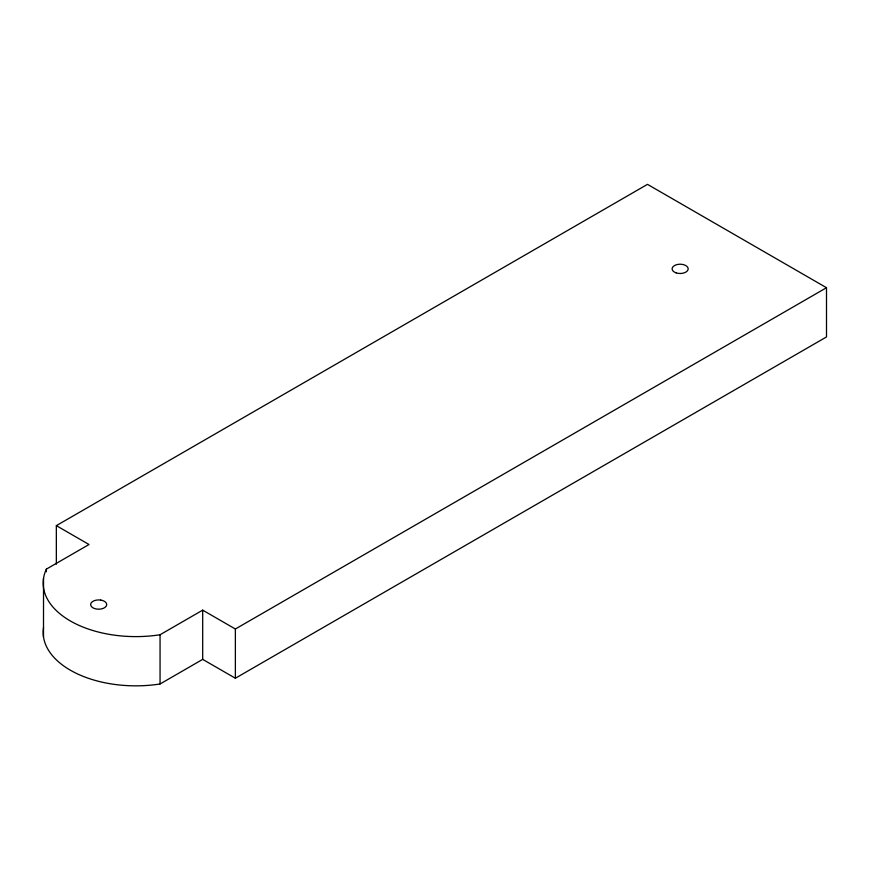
<?xml version="1.0" encoding="UTF-8"?>
<svg xmlns="http://www.w3.org/2000/svg" width="870" height="870" viewBox="0 0 870 870"><rect width="100%" height="100%" fill="white"/><g stroke="black" fill="none" stroke-linecap="round" stroke-linejoin="round"><path stroke-width="1.3" d="M56.343 564.228L56.343 525.643L647.476 184.353L826.5 287.72L826.5 336.94L235.368 678.23L202.688 659.373L160.058 683.983A92.688 53.505 0 0 1 43.533 627.553M46.382 571.786L46.382 569.121L89.012 544.511L56.343 525.643M46.382 569.121A92.688 53.505 0 0 0 70.307 620.941A92.688 53.505 0 0 0 160.058 634.752L202.688 610.142L235.368 629.01L826.5 287.72M235.368 629.01L235.368 678.23M202.688 610.142L202.688 659.373M160.058 634.752L160.058 683.983M43.533 578.322L43.5 636.905M100.757 600.082L98.669 599.919A8.037 4.644 0 0 0 90.632 604.563A8.037 4.644 0 0 0 98.669 609.207A8.037 4.644 0 0 0 106.716 604.563L106.434 603.367A8.037 4.644 0 0 0 100.757 600.082M676.131 272.875A8.037 4.644 0 0 0 688.181 268.852A8.037 4.644 0 0 0 676.131 264.828A8.037 4.644 0 0 0 676.131 272.875"/></g></svg>
